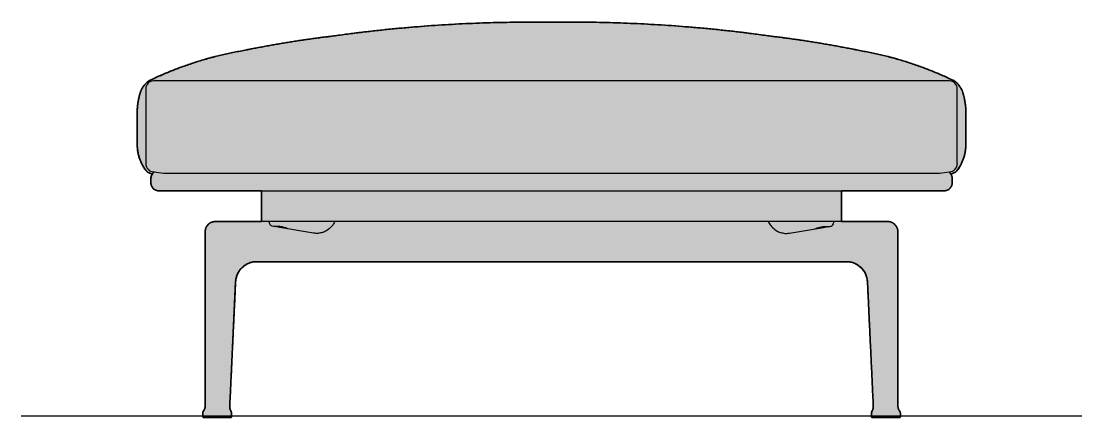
# Model space of a CAD drawing. Header units: millimetres. Extents: x 0 to 3504, y -1226 to 393.
# Drawn here: x 2447 to 3504, y -2 to 393 of the extents above; entities that cross this region are included whole.
import ezdxf

# ---------------------------------------------------------------- set-up
doc = ezdxf.new("R2010")
doc.units = ezdxf.units.MM
doc.layers.add('Blocks', color=7, linetype='Continuous')
doc.layers.add('Blocks$Fill', color=7, linetype='Continuous', true_color=0xffffff)
for name, color, linetype, lineweight, true_color in [('Blocks$Inner', 7, 'Continuous', 25, 0x007f00), ('Blocks$Outline', 7, 'Continuous', 35, 0xff3f3f), ('Groud', 7, 'Continuous', 25, 0x243775)]:
    doc.layers.add(name, color=color, linetype=linetype, lineweight=lineweight, true_color=true_color)

# ---------------------------------------------------------------- blocks, each defined once
blk = doc.blocks.new('Outline Daybed Side')
at = {"layer": 'Blocks$Fill'}
blk.add_hatch(color=256, dxfattribs=at).paths.add_polyline_path([(239.2, 193.5), (194, 193.5), (193.7, 193.5), (193.5, 193.5), (193.2, 193.5), (192.9, 193.5), (192.7, 193.5), (192.4, 193.5), (192.1, 193.5), (191.9, 193.4), (191.6, 193.4), (191.3, 193.3), (191.1, 193.3), (190.8, 193.2), (190.5, 193.1), (190.3, 193.1), (190, 193), (189.8, 192.9), (189.5, 192.8), (189.2, 192.7), (189, 192.6), (188.8, 192.4), (188.5, 192.3), (188.3, 192.2), (188, 192), (187.8, 191.9), (187.6, 191.8), (187.4, 191.6), (187.1, 191.4), (186.9, 191.3), (186.7, 191.1), (186.5, 190.9), (186.3, 190.7), (186.1, 190.6), (186, 190.4), (185.8, 190.2), (185.6, 190), (185.4, 189.8), (185.3, 189.6), (185.1, 189.4), (185, 189.1), (184.8, 188.9), (184.7, 188.7), (184.5, 188.4), (184.4, 188.2), (184.3, 188), (184.1, 187.7), (184, 187.5), (183.9, 187.2), (183.8, 187), (183.7, 186.7), (183.6, 186.4), (183.6, 186.2), (183.5, 185.9), (183.4, 185.7), (183.4, 185.4), (183.3, 185.1), (183.3, 184.9), (183.2, 184.6), (183.2, 184.3), (183.2, 184), (183.2, 183.8), (183.2, 183.5), (183.2, 183.3), (183.2, 183), (183.2, 182.7), (183.2, 10.6), (183.2, 10.4), (183.1, 10.2), (183.1, 10), (183.1, 9.8), (183.1, 9.6), (183.1, 9.4), (183.1, 9.2), (183, 9), (183, 8.8), (183, 8.6), (182.9, 8.4), (182.9, 8.2), (182.8, 8), (182.8, 7.8), (182.7, 7.6), (182.7, 7.4), (182.7, 7.3), (182.6, 7.1), (182.6, 7), (182.5, 6.9), (182.5, 6.8), (182.4, 6.7), (182.4, 6.5), (182.3, 6.4), (182.2, 6.3), (182.2, 6.2), (182.1, 6.1), (182, 6), (182, 5.9), (181.9, 5.8), (181.8, 5.7), (181.7, 5.6), (181.7, 5.5), (181.6, 5.4), (181.5, 5.3), (181.5, 5.2), (181.4, 5.1), (181.3, 5), (181.3, 4.9), (181.2, 4.7), (181.2, 4.6), (181.1, 4.5), (181.1, 4.4), (181, 4.3), (181, 4.2), (180.9, 4.1), (180.9, 3.9), (180.8, 3.8), (180.8, 3.7), (180.8, 3.5), (180.7, 3.4), (180.7, 3.3), (180.7, 3.2), (180.7, 3.1), (180.7, 3.1), (180.7, 3), (180.7, 2.9), (180.7, 2.8), (180.7, 2.6), (180.7, 2.4), (180.7, -0.4), (180.7, -0.5), (180.7, -0.5), (180.7, -0.5), (180.7, -0.5), (180.7, -0.5), (180.7, -0.6), (180.7, -0.6), (180.7, -0.6), (180.7, -0.6), (180.7, -0.7), (180.7, -0.7), (180.7, -0.7), (180.7, -0.7), (180.7, -0.8), (180.7, -0.8), (180.7, -0.8), (180.7, -0.8), (180.8, -0.9), (180.8, -0.9), (180.8, -0.9), (180.8, -0.9), (180.8, -0.9), (180.8, -1), (180.8, -1), (180.8, -1), (180.9, -1), (180.9, -1), (180.9, -1.1), (180.9, -1.1), (180.9, -1.1), (180.9, -1.1), (180.9, -1.1), (181, -1.2), (181, -1.2), (181, -1.2), (181, -1.2), (181, -1.2), (181.1, -1.2), (181.1, -1.2), (181.1, -1.3), (181.1, -1.3), (181.1, -1.3), (181.2, -1.3), (181.2, -1.3), (181.2, -1.3), (181.2, -1.3), (181.2, -1.3), (181.3, -1.4), (181.3, -1.4), (181.3, -1.4), (181.3, -1.4), (181.4, -1.4), (181.4, -1.4), (181.4, -1.4), (181.4, -1.4), (181.5, -1.4), (181.5, -1.4), (181.5, -1.4), (181.5, -1.4), (181.6, -1.4), (181.6, -1.4), (181.6, -1.4), (181.6, -1.4), (181.7, -1.4), (208.5, -1.4), (208.5, -1.4), (208.6, -1.4), (208.6, -1.4), (208.6, -1.4), (208.6, -1.4), (208.7, -1.4), (208.7, -1.4), (208.7, -1.4), (208.7, -1.4), (208.8, -1.4), (208.8, -1.4), (208.8, -1.4), (208.8, -1.4), (208.8, -1.4), (208.9, -1.4), (208.9, -1.4), (208.9, -1.3), (208.9, -1.3), (209, -1.3), (209, -1.3), (209, -1.3), (209, -1.3), (209, -1.3), (209.1, -1.3), (209.1, -1.3), (209.1, -1.2), (209.1, -1.2), (209.2, -1.2), (209.2, -1.2), (209.2, -1.2), (209.2, -1.2), (209.2, -1.1), (209.2, -1.1), (209.3, -1.1), (209.3, -1.1), (209.3, -1.1), (209.3, -1), (209.3, -1), (209.3, -1), (209.4, -1), (209.4, -1), (209.4, -0.9), (209.4, -0.9), (209.4, -0.9), (209.4, -0.9), (209.4, -0.8), (209.4, -0.8), (209.5, -0.8), (209.5, -0.8), (209.5, -0.7), (209.5, -0.7), (209.5, -0.7), (209.5, -0.7), (209.5, -0.7), (209.5, -0.6), (209.5, -0.6), (209.5, -0.6), (209.5, -0.6), (209.5, -0.5), (209.5, -0.5), (209.5, -0.5), (209.5, -0.5), (209.5, -0.4), (209.5, -0.4), (209.5, 2.6), (209.5, 2.8), (209.5, 3), (209.5, 3.2), (209.4, 3.4), (209.4, 3.6), (209.3, 3.8), (209.3, 4), (209.2, 4.2), (209.2, 4.4), (209.1, 4.6), (209, 4.8), (208.9, 4.9), (208.8, 5.1), (208.8, 5.3), (208.7, 5.5), (208.6, 5.7), (208.5, 5.8), (208.5, 5.9), (208.4, 6), (208.4, 6.1), (208.3, 6.2), (208.3, 6.3), (208.2, 6.4), (208.2, 6.5), (208.1, 6.6), (208.1, 6.7), (208.1, 6.8), (208, 6.9), (208, 7), (208, 7.2), (208, 7.3), (207.9, 7.4), (207.9, 7.8), (207.8, 8.2), (207.8, 8.6), (207.8, 9), (207.8, 9.4), (207.7, 9.8), (207.7, 10.2), (207.7, 10.6), (213.5, 133.6), (213.5, 134), (213.6, 134.4), (213.6, 134.8), (213.7, 135.3), (213.7, 135.7), (213.8, 136.1), (213.9, 136.6), (214, 137), (214.1, 137.4), (214.2, 137.9), (214.3, 138.3), (214.4, 138.7), (214.6, 139.2), (214.7, 139.6), (214.9, 140), (215, 140.5), (215.2, 140.9), (215.4, 141.3), (215.6, 141.7), (215.8, 142.2), (216, 142.6), (216.3, 143), (216.5, 143.4), (216.8, 143.8), (217, 144.2), (217.3, 144.6), (217.5, 145), (217.8, 145.4), (218.1, 145.7), (218.4, 146.1), (218.7, 146.5), (219.1, 146.8), (219.4, 147.2), (219.7, 147.5), (220, 147.8), (220.4, 148.2), (220.8, 148.5), (221.1, 148.8), (221.5, 149.1), (221.9, 149.4), (222.2, 149.7), (222.6, 149.9), (223, 150.2), (223.4, 150.5), (223.8, 150.7), (224.2, 150.9), (224.6, 151.2), (225, 151.4), (225.4, 151.6), (225.8, 151.8), (226.3, 152), (226.7, 152.2), (227.1, 152.3), (227.5, 152.5), (227.9, 152.6), (228.4, 152.8), (228.8, 152.9), (229.2, 153), (229.6, 153.1), (230.1, 153.2), (230.5, 153.3), (230.9, 153.4), (231.3, 153.5), (231.7, 153.5), (237.8, 153.5), (243.8, 153.6), (812.5, 153.6), (818.5, 153.5), (824.6, 153.5), (825, 153.5), (825.4, 153.4), (825.8, 153.3), (826.2, 153.2), (826.7, 153.1), (827.1, 153), (827.5, 152.9), (827.9, 152.8), (828.4, 152.6), (828.8, 152.5), (829.2, 152.3), (829.6, 152.2), (830, 152), (830.5, 151.8), (830.9, 151.6), (831.3, 151.4), (831.7, 151.2), (832.1, 150.9), (832.5, 150.7), (832.9, 150.5), (833.3, 150.2), (833.7, 149.9), (834.1, 149.7), (834.4, 149.4), (834.8, 149.1), (835.2, 148.8), (835.5, 148.5), (835.9, 148.2), (836.2, 147.8), (836.6, 147.5), (836.9, 147.2), (837.2, 146.8), (837.6, 146.5), (837.9, 146.1), (838.2, 145.7), (838.5, 145.4), (838.7, 145), (839, 144.6), (839.3, 144.2), (839.5, 143.8), (839.8, 143.4), (840, 143), (840.3, 142.6), (840.5, 142.2), (840.7, 141.7), (840.9, 141.3), (841.1, 140.9), (841.2, 140.5), (841.4, 140), (841.6, 139.6), (841.7, 139.2), (841.9, 138.7), (842, 138.3), (842.1, 137.9), (842.2, 137.4), (842.3, 137), (842.4, 136.6), (842.5, 136.1), (842.6, 135.7), (842.6, 135.3), (842.7, 134.8), (842.7, 134.4), (842.8, 134), (842.8, 133.6), (848.6, 10.6), (848.6, 10.2), (848.6, 9.8), (848.5, 9.4), (848.5, 9), (848.5, 8.6), (848.4, 8.2), (848.4, 7.8), (848.3, 7.4), (848.3, 7.3), (848.3, 7.2), (848.3, 7), (848.2, 6.9), (848.2, 6.8), (848.2, 6.7), (848.1, 6.6), (848.1, 6.5), (848.1, 6.4), (848, 6.3), (848, 6.2), (847.9, 6.1), (847.9, 6), (847.8, 5.9), (847.8, 5.8), (847.7, 5.7), (847.6, 5.5), (847.5, 5.3), (847.4, 5.1), (847.4, 4.9), (847.3, 4.8), (847.2, 4.6), (847.1, 4.4), (847.1, 4.2), (847, 4), (847, 3.8), (846.9, 3.6), (846.9, 3.4), (846.8, 3.2), (846.8, 3), (846.8, 2.8), (846.8, 2.6), (846.8, -0.4), (846.8, -0.4), (846.8, -0.5), (846.8, -0.5), (846.8, -0.5), (846.8, -0.5), (846.8, -0.6), (846.8, -0.6), (846.8, -0.6), (846.8, -0.6), (846.8, -0.7), (846.8, -0.7), (846.8, -0.7), (846.8, -0.7), (846.8, -0.7), (846.8, -0.8), (846.8, -0.8), (846.8, -0.8), (846.9, -0.8), (846.9, -0.9), (846.9, -0.9), (846.9, -0.9), (846.9, -0.9), (846.9, -1), (846.9, -1), (846.9, -1), (847, -1), (847, -1), (847, -1.1), (847, -1.1), (847, -1.1), (847, -1.1), (847.1, -1.1), (847.1, -1.2), (847.1, -1.2), (847.1, -1.2), (847.1, -1.2), (847.2, -1.2), (847.2, -1.2), (847.2, -1.3), (847.2, -1.3), (847.2, -1.3), (847.3, -1.3), (847.3, -1.3), (847.3, -1.3), (847.3, -1.3), (847.4, -1.3), (847.4, -1.3), (847.4, -1.4), (847.4, -1.4), (847.4, -1.4), (847.5, -1.4), (847.5, -1.4), (847.5, -1.4), (847.5, -1.4), (847.6, -1.4), (847.6, -1.4), (847.6, -1.4), (847.6, -1.4), (847.7, -1.4), (847.7, -1.4), (847.7, -1.4), (847.7, -1.4), (847.7, -1.4), (847.8, -1.4), (874.6, -1.4), (874.7, -1.4), (874.7, -1.4), (874.7, -1.4), (874.7, -1.4), (874.8, -1.4), (874.8, -1.4), (874.8, -1.4), (874.8, -1.4), (874.9, -1.4), (874.9, -1.4), (874.9, -1.4), (874.9, -1.4), (875, -1.4), (875, -1.4), (875, -1.4), (875, -1.4), (875, -1.3), (875.1, -1.3), (875.1, -1.3), (875.1, -1.3), (875.1, -1.3), (875.2, -1.3), (875.2, -1.3), (875.2, -1.3), (875.2, -1.2), (875.2, -1.2), (875.3, -1.2), (875.3, -1.2), (875.3, -1.2), (875.3, -1.2), (875.3, -1.2), (875.3, -1.1), (875.4, -1.1), (875.4, -1.1), (875.4, -1.1), (875.4, -1.1), (875.4, -1), (875.4, -1), (875.5, -1), (875.5, -1), (875.5, -1), (875.5, -0.9), (875.5, -0.9), (875.5, -0.9), (875.5, -0.9), (875.5, -0.9), (875.6, -0.8), (875.6, -0.8), (875.6, -0.8), (875.6, -0.8), (875.6, -0.7), (875.6, -0.7), (875.6, -0.7), (875.6, -0.7), (875.6, -0.6), (875.6, -0.6), (875.6, -0.6), (875.6, -0.6), (875.6, -0.5), (875.6, -0.5), (875.6, -0.5), (875.6, -0.5), (875.6, -0.5), (875.6, -0.4), (875.6, 2.4), (875.6, 2.6), (875.6, 2.8), (875.6, 2.9), (875.6, 3), (875.6, 3.1), (875.6, 3.1), (875.6, 3.2), (875.6, 3.3), (875.5, 3.4), (875.5, 3.5), (875.5, 3.7), (875.4, 3.8), (875.4, 3.9), (875.4, 4.1), (875.3, 4.2), (875.3, 4.3), (875.2, 4.4), (875.2, 4.5), (875.1, 4.6), (875.1, 4.7), (875, 4.9), (875, 5), (874.9, 5.1), (874.8, 5.2), (874.8, 5.3), (874.7, 5.4), (874.6, 5.5), (874.5, 5.6), (874.5, 5.7), (874.4, 5.8), (874.3, 5.9), (874.2, 6), (874.2, 6.1), (874.1, 6.2), (874, 6.3), (874, 6.4), (873.9, 6.5), (873.9, 6.7), (873.8, 6.8), (873.8, 6.9), (873.7, 7), (873.7, 7.1), (873.6, 7.3), (873.6, 7.4), (873.5, 7.6), (873.5, 7.8), (873.4, 8), (873.4, 8.2), (873.4, 8.4), (873.3, 8.6), (873.3, 8.8), (873.3, 9), (873.2, 9.2), (873.2, 9.4), (873.2, 9.6), (873.2, 9.8), (873.2, 10), (873.1, 10.2), (873.1, 10.4), (873.1, 10.6), (873.1, 182.7), (873.1, 183), (873.1, 183.3), (873.1, 183.5), (873.1, 183.8), (873.1, 184), (873.1, 184.3), (873.1, 184.6), (873, 184.9), (873, 185.1), (872.9, 185.4), (872.9, 185.7), (872.8, 185.9), (872.7, 186.2), (872.7, 186.4), (872.6, 186.7), (872.5, 187), (872.4, 187.2), (872.3, 187.5), (872.2, 187.7), (872, 188), (871.9, 188.2), (871.8, 188.4), (871.6, 188.7), (871.5, 188.9), (871.3, 189.1), (871.2, 189.4), (871, 189.6), (870.9, 189.8), (870.7, 190), (870.5, 190.2), (870.3, 190.4), (870.1, 190.6), (870, 190.7), (869.8, 190.9), (869.6, 191.1), (869.4, 191.3), (869.1, 191.4), (868.9, 191.6), (868.7, 191.8), (868.5, 191.9), (868.3, 192), (868, 192.2), (867.8, 192.3), (867.5, 192.4), (867.3, 192.6), (867, 192.7), (866.8, 192.8), (866.5, 192.9), (866.3, 193), (866, 193.1), (865.8, 193.1), (865.5, 193.2), (865.2, 193.3), (865, 193.3), (864.7, 193.4), (864.4, 193.4), (864.2, 193.5), (863.9, 193.5), (863.6, 193.5), (863.3, 193.5), (863.1, 193.5), (862.8, 193.5), (862.6, 193.5), (862.3, 193.5), (817.1, 193.5), (817.1, 224.1), (919.2, 224.1), (919.4, 224.1), (919.6, 224.1), (919.8, 224.1), (919.9, 224.1), (920.1, 224.1), (920.3, 224.1), (920.5, 224.2), (920.7, 224.2), (920.9, 224.2), (921.1, 224.3), (921.2, 224.3), (921.4, 224.4), (921.6, 224.4), (921.8, 224.5), (922, 224.6), (922.2, 224.6), (922.4, 224.7), (922.5, 224.8), (922.7, 224.9), (922.9, 225), (923.1, 225.1), (923.3, 225.2), (923.4, 225.3), (923.6, 225.4), (923.8, 225.5), (923.9, 225.6), (924.1, 225.7), (924.3, 225.9), (924.4, 226), (924.6, 226.1), (924.7, 226.3), (924.9, 226.4), (925, 226.6), (925.2, 226.7), (925.3, 226.9), (925.4, 227), (925.6, 227.2), (925.7, 227.4), (925.8, 227.5), (925.9, 227.7), (926, 227.9), (926.1, 228), (926.2, 228.2), (926.3, 228.4), (926.4, 228.6), (926.5, 228.8), (926.6, 228.9), (926.7, 229.1), (926.7, 229.3), (926.8, 229.5), (926.9, 229.7), (926.9, 229.9), (927, 230.1), (927, 230.2), (927.1, 230.4), (927.1, 230.6), (927.1, 230.8), (927.2, 231), (927.2, 231.2), (927.2, 231.4), (927.2, 231.5), (927.2, 231.7), (927.2, 231.9), (927.2, 232.1), (927.2, 236.1), (927.2, 236.2), (927.2, 236.4), (927.2, 236.5), (927.2, 236.7), (927.2, 236.8), (927.2, 237), (927.2, 237.1), (927.2, 237.3), (927.2, 237.4), (927.1, 237.6), (927.1, 237.7), (927.1, 237.9), (927, 238), (927, 238.2), (927, 238.3), (926.9, 238.5), (926.9, 238.7), (926.8, 238.8), (926.8, 238.9), (926.7, 239.1), (926.7, 239.2), (926.6, 239.4), (926.5, 239.5), (926.5, 239.7), (926.4, 239.8), (926.3, 240), (926.2, 240.1), (926.2, 240.2), (926.1, 240.4), (926, 240.5), (925.9, 240.6), (925.8, 240.8), (928, 241.5), (928.2, 241.6), (928.4, 241.6), (928.6, 241.7), (928.7, 241.8), (928.9, 241.9), (929.1, 241.9), (929.3, 242), (929.4, 242.1), (929.6, 242.2), (929.8, 242.3), (929.9, 242.4), (930.1, 242.5), (930.3, 242.6), (930.4, 242.7), (930.6, 242.8), (930.8, 243), (930.9, 243.1), (931.1, 243.2), (931.2, 243.3), (931.4, 243.4), (931.5, 243.6), (931.6, 243.7), (931.8, 243.9), (931.9, 244), (932, 244.1), (932.2, 244.3), (932.3, 244.4), (932.4, 244.6), (932.5, 244.7), (932.7, 244.9), (932.8, 245), (932.9, 245.2), (933.4, 245.9), (933.8, 246.6), (934.3, 247.3), (934.7, 248), (935.1, 248.8), (935.5, 249.5), (935.9, 250.3), (936.3, 251), (936.7, 251.8), (937, 252.6), (937.4, 253.4), (937.7, 254.2), (938, 255), (938.3, 255.8), (938.6, 256.6), (938.8, 257.4), (939.1, 258.2), (939.3, 259.1), (939.5, 259.9), (939.7, 260.8), (939.9, 261.6), (940.1, 262.4), (940.2, 263.3), (940.4, 264.1), (940.5, 265), (940.6, 265.8), (940.7, 266.7), (940.7, 267.5), (940.8, 268.4), (940.8, 269.2), (940.8, 270.1), (940.8, 270.9), (940.8, 304.3), (940.7, 306.5), (940.5, 308.7), (940.2, 310.8), (939.9, 312.9), (939.5, 315.1), (939, 317.2), (938.5, 319.3), (937.9, 321.4), (937.8, 321.8), (937.6, 322.3), (937.5, 322.7), (937.3, 323.2), (937.1, 323.6), (937, 324.1), (936.8, 324.5), (936.6, 324.9), (936.3, 325.4), (936.1, 325.8), (935.9, 326.2), (935.6, 326.7), (935.4, 327.1), (935.1, 327.5), (934.8, 327.9), (934.5, 328.3), (934.3, 328.7), (934, 329), (933.6, 329.4), (933.3, 329.8), (933, 330.1), (932.7, 330.5), (932.3, 330.8), (932, 331.2), (931.6, 331.5), (931.2, 331.8), (930.9, 332.1), (930.5, 332.4), (930.1, 332.7), (929.7, 333), (929.4, 333.3), (929, 333.5), (917.9, 338.6), (906.6, 343.4), (895.2, 347.7), (883.7, 351.6), (872, 355.2), (860.1, 358.3), (848.2, 361), (836.3, 363.3), (814.1, 367.6), (791.9, 371.5), (769.6, 374.8), (747.2, 377.8), (720, 381.4), (692.7, 384.4), (665.4, 387), (638, 389), (610.5, 390.4), (583.1, 391.4), (555.6, 391.8), (473.2, 391.4), (445.8, 390.4), (418.3, 389), (390.9, 387), (363.6, 384.4), (336.3, 381.4), (309, 377.8), (286.7, 374.8), (264.4, 371.5), (242.2, 367.6), (220, 363.3), (208, 361), (196.1, 358.3), (184.3, 355.2), (172.6, 351.6), (161.1, 347.7), (149.6, 343.4), (138.4, 338.6), (127.3, 333.5), (126.9, 333.3), (126.5, 333), (126.2, 332.7), (125.8, 332.4), (125.4, 332.1), (125, 331.8), (124.7, 331.5), (124.3, 331.2), (124, 330.8), (123.6, 330.5), (123.3, 330.1), (123, 329.8), (122.7, 329.4), (122.3, 329), (122, 328.7), (121.7, 328.3), (121.5, 327.9), (121.2, 327.5), (120.9, 327.1), (120.7, 326.7), (120.4, 326.2), (120.2, 325.8), (120, 325.4), (119.7, 324.9), (119.5, 324.5), (119.3, 324.1), (119.1, 323.6), (119, 323.2), (118.8, 322.7), (118.6, 322.3), (118.5, 321.8), (118.4, 321.4), (117.8, 319.3), (117.3, 317.2), (116.8, 315.1), (116.4, 312.9), (116.1, 310.8), (115.8, 308.7), (115.6, 306.5), (115.5, 304.3), (115.5, 270.9), (115.5, 270.1), (115.5, 269.2), (115.5, 268.4), (115.6, 267.5), (115.6, 266.7), (115.7, 265.8), (115.8, 265), (115.9, 264.1), (116.1, 263.3), (116.2, 262.4), (116.4, 261.6), (116.6, 260.8), (116.8, 259.9), (117, 259.1), (117.2, 258.2), (117.4, 257.4), (117.7, 256.6), (118, 255.8), (118.3, 255), (118.6, 254.2), (118.9, 253.4), (119.2, 252.6), (119.6, 251.8), (120, 251), (120.4, 250.3), (120.8, 249.5), (121.2, 248.8), (121.6, 248), (122, 247.3), (122.5, 246.6), (122.9, 245.9), (123.4, 245.2), (123.5, 245), (123.6, 244.9), (123.8, 244.7), (123.9, 244.6), (124, 244.4), (124.1, 244.3), (124.2, 244.1), (124.4, 244), (124.5, 243.9), (124.7, 243.7), (124.8, 243.6), (124.9, 243.4), (125.1, 243.3), (125.2, 243.2), (125.4, 243.1), (125.5, 243), (125.7, 242.8), (125.9, 242.7), (126, 242.6), (126.2, 242.5), (126.3, 242.4), (126.5, 242.3), (126.7, 242.2), (126.9, 242.1), (127, 242), (127.2, 241.9), (127.4, 241.9), (127.6, 241.8), (127.7, 241.7), (127.9, 241.6), (128.1, 241.6), (128.3, 241.5), (130.5, 240.8), (130.4, 240.6), (130.3, 240.5), (130.2, 240.4), (130.1, 240.2), (130, 240.1), (130, 240), (129.9, 239.8), (129.8, 239.7), (129.8, 239.5), (129.7, 239.4), (129.6, 239.2), (129.6, 239.1), (129.5, 238.9), (129.5, 238.8), (129.4, 238.7), (129.4, 238.5), (129.3, 238.3), (129.3, 238.2), (129.3, 238), (129.2, 237.9), (129.2, 237.7), (129.2, 237.6), (129.1, 237.4), (129.1, 237.3), (129.1, 237.1), (129.1, 237), (129.1, 236.8), (129.1, 236.7), (129.1, 236.5), (129.1, 236.4), (129.1, 236.2), (129.1, 236.1), (129.1, 232.1), (129.1, 231.9), (129.1, 231.7), (129.1, 231.5), (129.1, 231.4), (129.1, 231.2), (129.1, 231), (129.2, 230.8), (129.2, 230.6), (129.2, 230.4), (129.3, 230.2), (129.3, 230.1), (129.4, 229.9), (129.4, 229.7), (129.5, 229.5), (129.6, 229.3), (129.6, 229.1), (129.7, 228.9), (129.8, 228.8), (129.9, 228.6), (130, 228.4), (130.1, 228.2), (130.2, 228), (130.3, 227.9), (130.4, 227.7), (130.5, 227.5), (130.6, 227.4), (130.7, 227.2), (130.9, 227), (131, 226.9), (131.1, 226.7), (131.3, 226.6), (131.4, 226.4), (131.6, 226.3), (131.7, 226.1), (131.9, 226), (132, 225.9), (132.2, 225.7), (132.4, 225.6), (132.5, 225.5), (132.7, 225.4), (132.9, 225.3), (133, 225.2), (133.2, 225.1), (133.4, 225), (133.6, 224.9), (133.8, 224.8), (133.9, 224.7), (134.1, 224.6), (134.3, 224.6), (134.5, 224.5), (134.7, 224.4), (134.9, 224.4), (135.1, 224.3), (135.2, 224.3), (135.4, 224.2), (135.6, 224.2), (135.8, 224.2), (136, 224.1), (136.2, 224.1), (136.3, 224.1), (136.5, 224.1), (136.7, 224.1), (136.9, 224.1), (137.1, 224.1), (239.2, 224.1)], flags=0)
at = {"layer": 'Blocks$Inner'}
for p, q in [((924.4, 333.4), (131.9, 333.4)), ((124, 325.4), (124, 251.1)), ((932.3, 251.1), (932.3, 325.4)), ((115.5, 304.3), (115.5, 270.9)), ((940.8, 270.9), (940.8, 304.3)), ((128.3, 241.5), (130.5, 240.8)), ((129.1, 236.1), (129.1, 232.1)), ((925.8, 240.8), (928, 241.5)), ((927.2, 232.1), (927.2, 236.1)), ((137.1, 224.1), (919.2, 224.1)), ((239.2, 224.1), (239.2, 193.5)), ((817.1, 224.1), (817.1, 193.5)), ((862.3, 193.5), (194, 193.5)), ((183.2, 182.7), (183.2, 10.6)), ((291.2, 182), (257.4, 187.7)), ((765.1, 182), (798.9, 187.7)), ((873.1, 10.6), (873.1, 182.7)), ((243.8, 153.6), (812.5, 153.6)), ((207.7, 10.6), (213.5, 133.6)), ((842.8, 133.6), (848.6, 10.6)), ((180.7, 2.4), (180.7, -0.4)), ((209.5, -0.4), (209.5, 2.6)), ((846.8, 2.6), (846.8, -0.4)), ((875.6, -0.4), (875.6, 2.4)), ((181.7, -1.4), (208.5, -1.4)), ((847.8, -1.4), (874.6, -1.4))]:
    blk.add_line(p, q, dxfattribs=at)
blk.add_lwpolyline([(132, 242.9), (141.8, 241.7), (914.5, 241.7), (924.3, 242.9)], dxfattribs=at)
for centre, radius, start, end in [((508.4, -1031.7), 1423.5, 89.2067, 98.0519), ((547.9, -1031.7), 1423.5, 81.9481, 90.7931), ((443.2, -730), 1115.9, 96.9072, 101.54), ((613.1, -730), 1115.9, 78.46, 83.0928), ((280.6, 15.9), 352.7, 99.889, 115.7529), ((775.7, 15.9), 352.7, 64.2471, 80.111), ((139, 315.6), 21.4, 122.9813, 164.2564), ((132, 325.4), 8, 90.3957, 180), ((924.3, 325.4), 8, 0, 89.6043), ((917.3, 315.6), 21.4, 15.7436, 57.0187), ((189.3, 300.6), 73.9, 163.6776, 177.0927), ((867, 300.6), 73.9, 2.9073, 16.3224), ((159.7, 270.5), 44.2, 179.4562, 214.8704), ((896.6, 270.5), 44.2, 325.1296, 0.5438), ((131.3, 250.6), 9.54, 214.2857, 251.4599), ((132.3, 251.3), 8.38, 181.0774, 267.7888), ((924, 251.3), 8.38, 272.2112, 358.9226), ((925, 250.6), 9.54, 288.5401, 325.7143), ((136.8, 236.3), 7.76, 122.7231, 181.8042), ((919.5, 236.3), 7.76, 358.1958, 57.2769), ((137.1, 232.1), 8.02, 180.1536, 269.8464), ((919.2, 232.1), 8.02, 270.1536, 359.8464), ((193.3, 183.4), 10.1, 86.0516, 183.7041), ((747.9, 194.2), 3.8, 192.2742, 210.6567), ((754.8, 196.4), 10.9, 202.2673, 225.719), ((804.2, 193.6), 5.25, 310.9096, 331.6714), ((801.5, 194), 7.8, 338.703, 348.8604), ((803.1, 193.2), 6.15, 352.9827, 2.5398), ((863, 183.4), 10.1, 356.2959, 93.9484), ((255.5, 158.4), 30.2, 94.2925, 96.3985), ((254.6, 173.4), 15.3, 83.8881, 95.3359), ((253.5, 150.9), 37.8, 82.2121, 85.7421), ((256.2, 166.8), 21.7, 77.4586, 83.745), ((248.7, 141.8), 47.7, 70.769, 75.1174), ((262.7, 181.6), 5.49, 58.0383, 72.5118), ((762, 201.6), 19.7, 221.2046, 239.1973), ((762.9, 203.3), 21.7, 239.4145, 251.547), ((764.5, 209.9), 28.4, 252.8089, 262.2917), ((761.4, 209.6), 27.9, 268.494, 277.5725), ((-51.9, 5827.1), 5703.2, 278.5797, 278.643), ((804.4, 194.1), 5.55, 278.2813, 305.9567), ((237.3, 396.9), 243.4, 268.6844, 271.5322), ((819, 396.9), 243.4, 268.4678, 271.3156), ((185.7, 2.4), 5, 163.996, 179.9997), ((185.7, 2.4), 5.05, 141.5575, 163.996), ((202.3, 2), 7.26, 4.3766, 30.1413), ((854, 2), 7.26, 149.8587, 175.6234), ((870.6, 2.4), 5.05, 16.004, 38.4425), ((870.6, 2.4), 5, 0.0003, 16.004), ((181.7, -0.4), 1, 179.9997, 270.0003), ((208.5, -0.4), 1, 270, 0), ((847.8, -0.4), 1, 180, 270), ((874.6, -0.4), 1, 269.9997, 0.0003)]:
    blk.add_arc(centre, radius, start, end, dxfattribs=at)
at = {"layer": 'Blocks$Inner', "extrusion": (0, 0, -1)}
for centre, radius, start, end in [((-253.2, 193.2), 6.15, 352.9827, 2.5398), ((-254.8, 194), 7.8, 338.703, 348.8604), ((-252.1, 193.6), 5.25, 310.9096, 331.6714), ((-301.5, 196.4), 10.9, 202.2673, 225.719), ((-308.4, 194.2), 3.8, 192.2742, 210.6567), ((-251.9, 194.1), 5.55, 278.2813, 305.9567), ((-1108.2, 5827.1), 5703.2, 278.5797, 278.643), ((-294.9, 209.6), 27.9, 268.494, 277.5725), ((-291.8, 209.9), 28.4, 252.8089, 262.2917), ((-293.4, 203.3), 21.7, 239.4145, 251.547), ((-294.3, 201.6), 19.7, 221.2046, 239.1973), ((-793.6, 181.6), 5.49, 58.0383, 72.5118), ((-807.6, 141.8), 47.7, 70.769, 75.1174), ((-800.1, 166.8), 21.7, 77.4586, 83.745), ((-802.8, 150.9), 37.8, 82.2121, 85.7421), ((-801.7, 173.4), 15.3, 83.8881, 95.3359), ((-800.8, 158.4), 30.2, 94.2925, 96.3985), ((-234.8, 132.5), 21.3, 3.014, 81.7509), ((-821.5, 132.5), 21.3, 98.2491, 176.986), ((-172, 10.6), 11.2, 180, 196.63), ((-228.4, 10.4), 20.6, 351.6162, 0.5163), ((-827.9, 10.4), 20.6, 179.4837, 188.3838), ((-884.3, 10.6), 11.2, 343.37, 0), ((-177.5, 8.9), 5.38, 196.63, 218.4425), ((-213.4, 8.4), 5.56, 330.835, 349.6774), ((-842.9, 8.4), 5.56, 190.3226, 209.165), ((-878.8, 8.9), 5.38, 321.5575, 343.37)]:
    blk.add_arc(centre, radius, start, end, dxfattribs=at)
at = {"layer": 'Blocks$Outline'}
for points in [[(239.2, 224.1), (239.2, 193.5)], [(817.1, 193.5), (817.1, 224.1)]]:
    blk.add_lwpolyline(points, dxfattribs=at)
for points, weights, knots in [([(925.8, 240.8), (926.9, 241.1), (928, 241.5), (931.1, 242.5), (932.9, 245.2), (941, 256.8), (940.8, 270.9), (940.8, 287.6), (940.8, 304.3), (940.4, 313), (937.9, 321.4), (935.7, 329.1), (929, 333.5), (884.7, 354.9), (836.3, 363.3), (792.1, 372.4), (747.2, 377.8), (638.2, 393.2), (528.1, 391.7), (418.1, 393.2), (309, 377.8), (264.2, 372.4), (220, 363.3), (171.6, 354.9), (127.3, 333.5), (120.6, 329.1), (118.4, 321.4), (115.9, 313), (115.5, 304.3), (115.5, 287.6), (115.5, 270.9), (115.3, 256.8), (123.4, 245.2), (125.2, 242.5), (128.3, 241.5), (129.4, 241.1), (130.5, 240.8)], [1, 1, 1, 0.947840183552, 1, 0.952623810647, 1, 1, 1, 0.993155275198, 1, 0.9358289251, 1, 0.990432658899, 1, 0.999182861922, 1, 0.997022486392, 1, 0.997022415515, 1, 0.999182861922, 1, 0.990432658899, 1, 0.9358289251, 1, 0.993155275198, 1, 1, 1, 0.952623810647, 1, 0.947840183552, 1, 1, 1], [0, 0, 0, 2.323901, 2.323901, 8.513583, 8.513583, 35.86093, 35.86093, 69.304424, 69.304424, 86.616643, 86.616643, 102.053654, 102.053654, 199.711823, 199.711823, 289.938858, 289.938858, 509.69721, 509.69721, 729.459714, 729.459714, 819.686749, 819.686749, 917.344918, 917.344918, 932.781929, 932.781929, 950.094148, 950.094148, 983.537643, 983.537643, 1010.884989, 1010.884989, 1017.074671, 1017.074671, 1019.398572, 1019.398572, 1019.398572]), ([(130.5, 240.8), (129, 238.7), (129.1, 236.1), (129.1, 234.1), (129.1, 232.1), (129.1, 224.1), (137.1, 224.1), (188.1, 224.1), (239.2, 224.1)], [0.938842127216, 0.919207424179, 1, 1, 1, 0.709000284597, 1, 1, 1], [3.028402, 3.028402, 3.028402, 8.001337, 8.001337, 12.001337, 12.001337, 24.558522, 24.558522, 126.690289, 126.690289, 126.690289]), ([(817.1, 224.1), (868.2, 224.1), (919.2, 224.1), (927.2, 224.1), (927.2, 232.1), (927.2, 234.1), (927.2, 236.1), (927.3, 238.7), (925.8, 240.8)], [1, 1, 1, 0.709000284597, 1, 1, 1, 0.919207424179, 0.938842127216], [704.591865, 704.591865, 704.591865, 806.723631, 806.723631, 819.280816, 819.280816, 823.280816, 823.280816, 828.253751, 828.253751, 828.253751]), ([(239.2, 193.5), (216.6, 193.5), (194, 193.5), (189.4, 193.8), (186.1, 190.6), (182.9, 187.3), (183.2, 182.7), (183.2, 96.6), (183.2, 10.6), (183.2, 8.9), (182.7, 7.4), (182.4, 6.4), (181.7, 5.6), (181.1, 4.8), (180.8, 3.8), (180.7, 3.2), (180.7, 2.4), (180.7, 1), (180.7, -0.4), (180.7, -0.8), (180.9, -1.1), (181.2, -1.4), (181.7, -1.4), (195.1, -1.4), (208.5, -1.4), (209.5, -1.4), (209.5, -0.4), (209.5, 1.1), (209.5, 2.6), (209.4, 4.2), (208.6, 5.7), (208.1, 6.5), (207.9, 7.4), (207.7, 9), (207.7, 10.6), (210.6, 72.1), (213.5, 133.6), (214.4, 151), (231.7, 153.5), (237.8, 153.4), (243.8, 153.6), (528.1, 153.6), (812.5, 153.6), (818.5, 153.4), (824.6, 153.5), (841.9, 151), (842.8, 133.6), (845.7, 72.1), (848.6, 10.6)], [1, 1, 1, 0.910589082812, 1, 0.910589082812, 1, 1, 1, 0.989487912647, 1, 0.981938210713, 1, 0.98088994545, 1, 0.990263545365, 1, 1, 1, 0.923878556617, 1, 0.923878556617, 1, 1, 1, 0.707106781187, 1, 1, 1, 0.974830043817, 1, 0.986511565857, 1, 0.996985353262, 1, 1, 1, 0.773083126685, 1, 0.999691207117, 1, 1, 1, 0.999691207117, 1, 0.773083126685, 1, 1, 1], [865.377964, 865.377964, 865.377964, 910.571022, 910.571022, 919.213995, 919.213995, 927.856968, 927.856968, 1100.008527, 1100.008527, 1103.246984, 1103.246984, 1105.294411, 1105.294411, 1107.271444, 1107.271444, 1108.668032, 1108.668032, 1111.544983, 1111.544983, 1112.330383, 1112.330383, 1113.115782, 1113.115782, 1139.984242, 1139.984242, 1141.555038, 1141.555038, 1144.555038, 1144.555038, 1147.821839, 1147.821839, 1149.650414, 1149.650414, 1152.854352, 1152.854352, 1275.990171, 1275.990171, 1305.286662, 1305.286662, 1317.38507, 1317.38507, 1886.002991, 1886.002991, 1898.101399, 1898.101399, 1927.397889, 1927.397889, 2050.533709, 2050.533709, 2050.533709]), ([(848.6, 10.6), (848.6, 9), (848.3, 7.4), (848.2, 6.5), (847.7, 5.7), (846.9, 4.2), (846.8, 2.6), (846.8, 1.1), (846.8, -0.4), (846.8, -1.4), (847.8, -1.4), (861.2, -1.4), (874.6, -1.4), (875.1, -1.4), (875.3, -1.1), (875.6, -0.8), (875.6, -0.4), (875.6, 1), (875.6, 2.4), (875.6, 3.2), (875.4, 3.8), (875.2, 4.8), (874.5, 5.6), (873.9, 6.4), (873.6, 7.4), (873.1, 8.9), (873.1, 10.6), (873.1, 96.6), (873.1, 182.7), (873.4, 187.3), (870.1, 190.6), (866.9, 193.8), (862.3, 193.5), (839.7, 193.5), (817.1, 193.5)], [1, 0.996985353262, 1, 0.986511565857, 1, 0.974830043817, 1, 1, 1, 0.707106781187, 1, 1, 1, 0.923878556617, 1, 0.923878556617, 1, 1, 1, 0.990263545365, 1, 0.98088994545, 1, 0.981938210713, 1, 0.989487912647, 1, 1, 1, 0.910589082812, 1, 0.910589082812, 1, 1, 1], [0, 0, 0, 3.203939, 3.203939, 5.032513, 5.032513, 8.299314, 8.299314, 11.299314, 11.299314, 12.87011, 12.87011, 39.73857, 39.73857, 40.523969, 40.523969, 41.309369, 41.309369, 44.18632, 44.18632, 45.582908, 45.582908, 47.559942, 47.559942, 49.607368, 49.607368, 52.845825, 52.845825, 224.997384, 224.997384, 233.640357, 233.640357, 242.28333, 242.28333, 287.476388, 287.476388, 287.476388])]:
    blk.add_rational_spline(points, weights, degree=2, knots=knots, dxfattribs=at)

msp = doc.modelspace()

# ---------------------------------------------------------------- linework, layer by layer
at = {"layer": 'Groud'}
msp.add_lwpolyline([(3503.6, 0), (2447.3, 0)], dxfattribs=at)

# ---------------------------------------------------------------- block references
at = {"layer": 'Blocks'}
msp.add_blockref('Outline Daybed Side', (2447.3, 0), dxfattribs=at)

doc.saveas('drawing.dxf')
